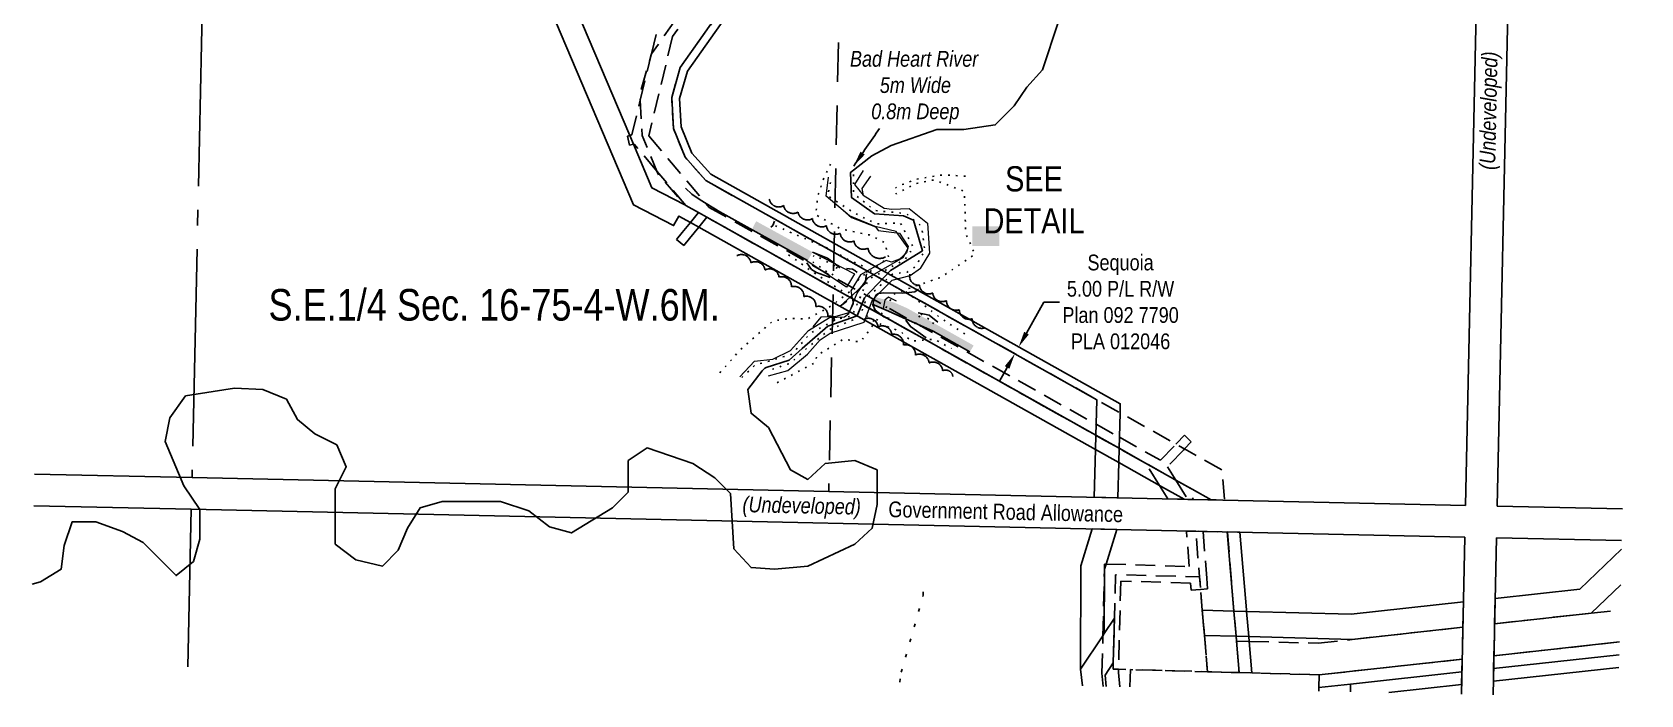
# Model space of a CAD drawing. Extents: x 399328 to 402848, y 6150264 to 6152192.
# Drawn here: x 401564 to 402586, y 6150352 to 6150773 of the extents above; entities that cross this region are included whole.
import ezdxf
from ezdxf.enums import TextEntityAlignment as Align

# ---------------------------------------------------------------- set-up
doc = ezdxf.new("R2010")
doc.units = 0
doc.header["$LTSCALE"] = 5
doc.header["$PDSIZE"] = 0.5
for name, pattern in [('0', [1, 1, 0]), ('foc-ACCESSROAD', [3.75, 2.5, -1.25]), ('foc-FLOWLINE', [3.75, 2.5, -1.25]), ('foc-LSD', [8, 5, -3]), ('foc-QUARTERLINE', [33, 25, -3, 2, -3]), ('foc-TOPO', [1, 0.2, -0.8]), ('foc-WHEELTRACKS', [2, 0.4, -1.6])]:
    doc.linetypes.add(name, pattern=pattern)
doc.layers.get('Defpoints').update_dxf_attribs({"color": 9})
for name, color, linetype in [('AS-FENCE', 48, 'foc-FENCE'), ('AS-ROADS', 254, 'Continuous'), ('AS-UNDERLAY-H', 141, 'Continuous'), ('C-AR', 13, 'foc-ACCESSROAD'), ('C-RW', 13, 'Continuous'), ('C-SYMBOL', 7, 'Continuous'), ('C-WS', 13, 'foc-ACCESSROAD'), ('CG-NOTES', 7, 'Continuous'), ('DETAIL-T', 7, 'Continuous'), ('F-AR', 190, 'foc-ACCESSROAD'), ('F-EZE', 190, 'foc-FLOWLINE'), ('F-RW', 190, 'Continuous'), ('F-WS', 190, 'foc-ACCESSROAD'), ('L-ROAD-T', 7, 'Continuous'), ('L-SEC', 7, 'Continuous'), ('L-SECQ', 8, 'foc-QUARTERLINE'), ('L-SECTION-LSD', 7, 'foc-LSD'), ('T-BUSH', 110, '0'), ('T-CREEK', 160, 'Continuous'), ('T-LOW-AREA', 48, 'foc-TOPO'), ('T-SLOPE', 48, 'Continuous'), ('T-WATER-P3', 160, 'foc-WHEELTRACKS'), ('T-WATER-T', 170, 'Continuous')]:
    doc.layers.add(name, color=color, linetype=linetype)
doc.layers.add('AS-GENERAL', color=48, linetype='Continuous', lineweight=18)
doc.layers.add('T-TEXT', color=48, linetype='Continuous', lineweight=18)
doc.styles.add('175L', font='ARIALN.TTF', dxfattribs={"height": 20})
doc.styles.add('80CG', font='ARIALN.TTF', dxfattribs={"height": 10})
doc.styles.add('80L', font='ARIALN.TTF', dxfattribs={"height": 10})
doc.styles.add('80LS', font='ARIALNI.TTF', dxfattribs={"height": 10})
doc.styles.add('foc-LtypeFont', font='ARIALN.TTF', dxfattribs={"height": 7.35})
doc.linetypes.add('foc-FENCE', pattern='A,10,-1,["X",foc-LtypeFont,S=0.2,R=0,X=-0.625,Y=-0.75],-1.24', length=12.24)
doc.linetypes.add('foc-TOPO-flowdirection-NOLINE', pattern='A,0,[">",foc-LtypeFont,S=0.3,R=0,X=0,Y=-0.945],-20,[">",foc-LtypeFont,S=0.3,R=0,X=0,Y=-0.945],0', length=20)
doc.dimstyles.new('Compass 5 000', dxfattribs={"dimscale": 5, "dimtxt": 9, "dimasz": 2, "dimexe": 0.2, "dimexo": 0.0625, "dimgap": 0.5, "dimtad": 0, "dimtih": 1, "dimtoh": 1, "dimzin": 0, "dimdsep": 46, "dimtxsty": '80CG', "dimcen": 0.1, "dimse1": 1, "dimse2": 1, "dimclrd": 256, "dimclrt": 256, "dimaunit": 1, "dimadec": 4, "dimazin": 0, "dimtfac": 0.06, "dimtofl": 0, "dimtmove": 0, "dimatfit": 1, "dimfxl": 0.2, "dimtolj": 1, "dimtzin": 0, "dimlwd": -1, "dimarcsym": 0})

# ---------------------------------------------------------------- blocks, each defined once
blk = doc.blocks.new('*D372')
at = {"layer": 'Defpoints', "color": 0, "transparency": 16777216}
for p in [(402089.1, 6150624.4), (402091.6, 6150628.8), (402190.7, 6150573.2)]:
    blk.add_point(p, dxfattribs=at)
at = {"layer": 'F-RW', "transparency": 16777216}
for p, q in [((402195.6, 6150582), (402206.7, 6150601.7)), ((402206.7, 6150601.7), (402216.7, 6150601.7)), ((402183.4, 6150560.1), (402178.5, 6150551.4))]:
    blk.add_line(p, q, dxfattribs=at)
for points in [[(402194.2, 6150582.8), (402197.1, 6150581.1), (402190.7, 6150573.2)], [(402181.9, 6150561), (402184.8, 6150559.3), (402188.3, 6150568.9)]]:
    blk.add_solid(points, dxfattribs=at)
at = {"layer": 'F-RW', "transparency": 16777216, "insert": (402255.4, 6150601.7), "char_height": 10, "attachment_point": 5, "style": '80CG'}
blk.add_mtext('\\A1;Sequoia\\P5.00 P/L R/W\\PPlan 092 7790\\PPLA 012046', dxfattribs=at)
blk = doc.blocks.new('label_road_undeveloped')
at = {"layer": 'L-ROAD-T', "style": '80L'}
blk.add_text('Government Road Allowance', height=10, dxfattribs=at).set_placement((0, 0), align=Align.MIDDLE_CENTER)
at = {"layer": 'T-TEXT', "style": '80LS'}
blk.add_text('(Undeveloped)', height=10, dxfattribs=at).set_placement((-154.2, 0), align=Align.MIDDLE_CENTER)

msp = doc.modelspace()

# ---------------------------------------------------------------- hatches: boundary and pattern name
at = {"layer": 'AS-ROADS'}
h = msp.add_hatch(color=256, dxfattribs=at)
h.dxf.hatch_style = 1
h.paths.add_polyline_path([(402059.842, 6150633.376), (402024.059, 6150652.961), (402021.079, 6150647.306), (402056.755, 6150627.717)])
h = msp.add_hatch(color=256, dxfattribs=at)
h.dxf.hatch_style = 1
h.paths.add_polyline_path([(402099.147, 6150605.12), (402097.699, 6150600.336), (402108.005, 6150595.818), (402116.874, 6150591.826), (402136.381, 6150583.286), (402159.712, 6150570.059), (402162.134, 6150574.093), (402138.54, 6150587.356), (402119.799, 6150597.828), (402111.913, 6150601.258)])
at = {"layer": 'AS-UNDERLAY-H'}
h = msp.add_hatch(color=256, dxfattribs=at)
h.dxf.hatch_style = 1
h.paths.add_polyline_path([(402161.288, 6150649.698), (402178.48, 6150649.698), (402178.48, 6150637.347), (402161.288, 6150637.347)])

# ---------------------------------------------------------------- linework, layer by layer
at = {"layer": 'AS-FENCE', "flags": 128}
for points in [[(402033.317, 6150649.26), (402034.653, 6150650.314), (402035.704, 6150652.9)], [(402059.854, 6150633.404), (402069.25, 6150629.468), (402073.401, 6150626.472), (402077.173, 6150623.355)], [(402071.043, 6150617.347), (402069.232, 6150617.82), (402062.372, 6150620.352), (402059.235, 6150622.336), (402056.3, 6150626.565)], [(402081.419, 6150622.936), (402083.251, 6150622.843), (402085.236, 6150622.448), (402086.658, 6150621.601), (402088.129, 6150620.363)], [(402077.552, 6150599.333), (402088.009, 6150608.663), (402090.492, 6150611.153), (402093.144, 6150613.356), (402094.081, 6150619.648)], [(402127.015, 6150609.906), (402124.843, 6150608.136), (402117.212, 6150607.267), (402105.014, 6150607.58), (402101.731, 6150607.056), (402100.147, 6150606.181), (402098.776, 6150603.245), (402098.034, 6150599.806), (402099.636, 6150596.612), (402105.135, 6150592.383), (402108.426, 6150591.202)], [(402077.528, 6150599.252), (402078.865, 6150600.134), (402081.626, 6150602.242)], [(402139.38, 6150588.821), (402133.813, 6150593.391), (402126.86, 6150594.794)], [(402119.091, 6150590.093), (402121.943, 6150586.115), (402131.919, 6150578.874)]]:
    msp.add_lwpolyline(points, dxfattribs=at)
at = {"layer": 'AS-GENERAL', "flags": 128}
for points in [[(402092.029, 6150685.245), (402086.39, 6150676.281), (402091.903, 6150669.401), (402105.214, 6150661.296), (402110.141, 6150660.643), (402121.239, 6150661.145), (402132.791, 6150651.715), (402134.165, 6150632.676), (402128.231, 6150622.895)], [(402013.612, 6150554.221), (402022.963, 6150564.145), (402034.647, 6150565.482), (402045.742, 6150570.867), (402057.231, 6150583.53), (402070.621, 6150591.85), (402080.225, 6150592.367), (402082.955, 6150594.496), (402088.091, 6150607.206), (402094.948, 6150617.041), (402117.344, 6150630.03), (402120.606, 6150635.879), (402112.85, 6150646.459), (402099.642, 6150649.587), (402083.388, 6150656.408), (402068.415, 6150668.924), (402069.979, 6150680.926)], [(402096.709, 6150681.479), (402091.094, 6150673.72), (402091.886, 6150669.382)], [(402079.271, 6150659.987), (402084.576, 6150655.369), (402099.783, 6150649.468), (402101.425, 6150647.124), (402114.972, 6150645.437), (402120.505, 6150636.888), (402119.56, 6150632.996), (402114.968, 6150628.909), (402110.042, 6150626.93), (402106.671, 6150628.082), (402101.462, 6150625.226), (402090.324, 6150618.892), (402084.088, 6150608.796), (402085.653, 6150600.46), (402082.942, 6150594.879), (402074.67, 6150592.504), (402065.107, 6150592.125), (402060.105, 6150585.866)], [(402059.787, 6150633.309), (402086.501, 6150619.657), (402081.487, 6150611.148), (402055.835, 6150628.138)], [(402031.851, 6150554.91), (402044.145, 6150558.213), (402056.557, 6150568.596), (402064.78, 6150577.746), (402070.98, 6150581.941), (402092.69, 6150588.887), (402097.82, 6150603.164), (402110.483, 6150615.531), (402121.722, 6150618.569), (402128.362, 6150623.251)], [(402113.148, 6150602.243), (402108.05, 6150604.77), (402105.758, 6150602.914), (402104.742, 6150597.536)]]:
    msp.add_lwpolyline(points, dxfattribs=at)
at = {"layer": 'AS-ROADS', "flags": 128}
for points in [[(401979.102, 6150673.878), (401983.264, 6150670.219), (401988.471, 6150666.563), (402001.06, 6150658.845), (402056.535, 6150628.082)], [(402159.712, 6150570.059), (402136.381, 6150583.286), (402116.874, 6150591.826), (402108.005, 6150595.818), (402097.699, 6150600.336)]]:
    msp.add_lwpolyline(points, dxfattribs=at)
at = {"layer": 'C-AR', "flags": 128}
for points in [[(402312.803, 6150476.131), (402301.42, 6150476.379), (402300.88, 6150482.823), (402290.375, 6150488.711), (402271.191, 6150499.459), (402254.438, 6150508.847), (402239.666, 6150517.124), (402078.885, 6150607.222), (401992.808, 6150655.459), (401987.489, 6150658.44), (401979.396, 6150662.976), (401978.757, 6150663.335), (401961.785, 6150682.828), (401960.96, 6150684.833), (401951.714, 6150707.336), (401950.483, 6150729.832), (401950.266, 6150733.795), (401957.376, 6150758.483), (401957.583, 6150759.246), (402158.032, 6151042.929), (402159.96, 6151122.248), (402159.986, 6151123.329), (402179.979, 6151122.886), (402177.877, 6151036.36), (402176.65, 6151034.625), (402173.058, 6151029.539), (402167.274, 6151021.353), (401975.875, 6150750.46), (401970.419, 6150731.51), (401971.496, 6150711.807), (401978.996, 6150693.557), (401992.068, 6150678.8), (402240.298, 6150539.694), (402255.07, 6150531.417), (402290.574, 6150511.523), (402295.979, 6150508.493), (402319.919, 6150495.079), (402321.526, 6150475.94), (402312.803, 6150476.131)], [(402328.985, 6150386.54), (402330.663, 6150366.51), (402310.583, 6150367.066), (402308.643, 6150390.122), (402307.295, 6150406.159), (402306.202, 6150419.23), (402305.541, 6150427.211), (402303.112, 6150456.229), (402307.769, 6150456.127), (402323.157, 6150455.791), (402327.383, 6150405.594), (402328.732, 6150389.556), (402328.985, 6150386.54)]]:
    msp.add_lwpolyline(points, close=True, dxfattribs=at)
at = {"layer": 'C-RW'}
for points in [[(402231.161, 6150358.031), (402230.036, 6150368.605), (402244.152, 6150389.933), (402245.08, 6150391.336), (402251.488, 6150401.019), (402250.711, 6150372.669), (402245.521, 6150364.827), (402246.278, 6150357.706)], [(402571.917, 6150377.858), (402492.239, 6150369.118), (402492.413, 6150377.181), (402572.095, 6150385.972)], [(402381.27, 6150354.796), (402381.332, 6150357.042), (402381.555, 6150365.11), (402472.252, 6150374.982), (402472.078, 6150366.922), (402401.392, 6150359.229), (402401.258, 6150354.365)]]:
    msp.add_lwpolyline(points, dxfattribs=at)
at = {"layer": 'C-WS', "flags": 128}
msp.add_lwpolyline([(402261.341, 6150357.381), (402261.644, 6150368.398), (402310.583, 6150367.066), (402330.663, 6150366.51), (402338.707, 6150366.289), (402381.555, 6150365.11), (402381.332, 6150357.042), (402381.27, 6150354.796)], dxfattribs=at)
at = {"layer": 'F-AR'}
msp.add_lwpolyline([(402572.095, 6150385.972), (402492.413, 6150377.181), (402492.849, 6150397.472), (402554.102, 6150404.233), (402572.539, 6150406.259)], dxfattribs=at)
msp.add_lwpolyline([(402472.689, 6150395.285), (402472.252, 6150374.982), (402381.555, 6150365.11), (402338.707, 6150366.289), (402330.663, 6150366.51), (402328.985, 6150386.54), (402337.026, 6150386.326), (402380.743, 6150385.138), (402402.48, 6150387.533), (402472.689, 6150395.285)], close=True, dxfattribs=at)
at = {"layer": 'F-EZE'}
for points in [[(402159.312, 6151034.473), (401970.985, 6150770.171), (401955.835, 6150707.194), (401994.147, 6150661.772), (402239.862, 6150524.13), (402254.635, 6150515.855), (402280.742, 6150501.23), (402290.574, 6150511.523), (402290.947, 6150511.912), (402295.907, 6150517.103), (402300.244, 6150512.959), (402295.979, 6150508.493), (402295.285, 6150507.768), (402285.09, 6150497.097), (402290.375, 6150488.711), (402298.084, 6150476.453), (402295.757, 6150476.503), (402285.5, 6150476.728), (402280.122, 6150485.287), (402271.191, 6150499.459), (402254.438, 6150508.847), (402239.666, 6150517.124), (402078.885, 6150607.222), (401992.808, 6150655.459), (401987.624, 6150649.197), (401981.646, 6150641.99), (401978.034, 6150637.634), (401973.416, 6150641.463), (401977.028, 6150645.819), (401982.303, 6150652.179), (401987.489, 6150658.44), (401979.396, 6150662.976), (401960.96, 6150684.833), (401946.574, 6150701.891), (401946.123, 6150701.781), (401943.702, 6150701.198), (401942.296, 6150707.03), (401943.746, 6150707.379), (401945.164, 6150707.722), (401950.483, 6150729.832), (401957.376, 6150758.483), (401957.583, 6150759.246), (401961.254, 6150774.606)], [(402244.37, 6150357.747), (402243.573, 6150366.168), (402244.152, 6150389.933), (402245.157, 6150431.21), (402245.173, 6150432.126), (402245.26, 6150435.421), (402246.186, 6150435.394), (402298.964, 6150433.864), (402297.221, 6150456.358), (402303.112, 6150456.229), (402307.769, 6150456.127), (402310.075, 6150426.357), (402310.602, 6150419.568), (402306.202, 6150419.23), (402300.134, 6150418.758), (402299.779, 6150423.336), (402255.498, 6150424.621), (402254.134, 6150368.604), (402254.084, 6150366.536), (402254.937, 6150357.519)]]:
    msp.add_lwpolyline(points, dxfattribs=at)
at = {"layer": 'F-RW'}
for points in [[(401788.325, 6151073.423), (401943.746, 6150707.379), (401946.123, 6150701.781), (401957.858, 6150674.145), (401978.757, 6150663.335), (401979.396, 6150662.976), (401987.489, 6150658.44), (401992.808, 6150655.459), (402078.885, 6150607.222), (402239.666, 6150517.124), (402254.438, 6150508.847), (402271.191, 6150499.459), (402290.375, 6150488.711), (402300.88, 6150482.823), (402312.803, 6150476.131), (402301.42, 6150476.38), (402298.084, 6150476.453), (402295.757, 6150476.503), (402280.122, 6150485.287), (402254.185, 6150499.82), (402239.412, 6150508.098), (401987.624, 6150649.197), (401982.303, 6150652.179), (401975.01, 6150656.267), (401971.585, 6150650.163), (401946.198, 6150663.294), (401775.594, 6151065.038)], [(402161.795, 6151004.855), (401980.452, 6150748.276), (401975.459, 6150730.954), (401976.439, 6150712.939), (401983.292, 6150696.252), (401995.239, 6150682.756), (402255.23, 6150537.105), (402255.07, 6150531.417), (402254.635, 6150515.855), (402254.438, 6150508.847), (402254.185, 6150499.82), (402253.557, 6150477.426), (402238.562, 6150477.753), (402239.412, 6150508.098), (402239.666, 6150517.124), (402239.862, 6150524.13), (402240.298, 6150539.694), (401992.068, 6150678.8), (401978.996, 6150693.557), (401971.496, 6150711.807), (401970.419, 6150731.51), (401975.875, 6150750.46), (402167.274, 6151021.353)], [(402572.887, 6150422.159), (402554.102, 6150404.248), (402492.849, 6150397.472), (402493.197, 6150413.621), (402546.982, 6150419.564), (402573.382, 6150444.749)], [(402571.741, 6150369.797), (402492.066, 6150361.057), (402492.239, 6150369.118), (402571.917, 6150377.858)], [(402381.27, 6150354.796), (402381.332, 6150357.042), (402401.392, 6150359.229), (402472.078, 6150366.922), (402471.905, 6150358.864), (402425.751, 6150353.838)]]:
    msp.add_lwpolyline(points, dxfattribs=at)
for points in [[(402244.152, 6150389.933), (402230.036, 6150368.605), (402230.165, 6150434.367), (402237.393, 6150457.665), (402252.99, 6150457.324), (402246.186, 6150435.394), (402245.173, 6150432.126), (402245.157, 6150431.21), (402245.08, 6150391.336), (402244.152, 6150389.933)], [(402337.026, 6150386.326), (402338.707, 6150366.289), (402330.663, 6150366.51), (402328.985, 6150386.54), (402328.732, 6150389.556), (402327.383, 6150405.594), (402323.157, 6150455.791), (402331.198, 6150455.616), (402335.352, 6150406.264), (402335.426, 6150405.375), (402336.773, 6150389.336), (402337.026, 6150386.326)], [(402473.036, 6150411.408), (402472.689, 6150395.285), (402402.511, 6150387.532), (402336.773, 6150389.336), (402328.731, 6150389.556), (402308.619, 6150390.119), (402307.269, 6150406.157), (402327.382, 6150405.594), (402335.426, 6150405.375), (402401.883, 6150403.549), (402473.036, 6150411.408)]]:
    msp.add_lwpolyline(points, close=True, dxfattribs=at)
at = {"layer": 'F-WS', "flags": 128}
msp.add_lwpolyline([(402308.626, 6150390.118), (402310.575, 6150367.063), (402261.644, 6150368.398), (402254.134, 6150368.603), (402250.602, 6150368.7), (402250.711, 6150372.669), (402251.488, 6150401.019), (402252.246, 6150428.656), (402305.517, 6150427.204), (402306.19, 6150419.226), (402307.276, 6150406.157), (402308.626, 6150390.118)], close=True, dxfattribs=at)
at = {"layer": 'L-SEC'}
for p, q in [((402491.626, 6151277.399), (402474.351, 6150472.604)), ((402511.73, 6151276.968), (402494.455, 6150472.169)), ((401565.949, 6150492.502), (401665.885, 6150490.311)), ((401665.885, 6150490.311), (402474.36, 6150472.604)), ((401565.507, 6150472.397), (401665.445, 6150470.207)), ((401665.445, 6150470.207), (402473.92, 6150452.5)), ((402474.355, 6150472.604), (402474.357, 6150472.604)), ((402494.455, 6150472.169), (402573.944, 6150470.449)), ((402473.92, 6150452.5), (402471.775, 6150352.846)), ((402494.024, 6150452.067), (402491.88, 6150352.412)), ((402494.024, 6150452.065), (402573.504, 6150450.344))]:
    msp.add_line(p, q, dxfattribs=at)
at = {"layer": 'L-SECQ'}
for p, q in [((401683.564, 6151295.067), (401665.886, 6150490.311)), ((401663.25, 6150370.271), (401665.445, 6150470.207))]:
    msp.add_line(p, q, dxfattribs=at)
at = {"layer": 'L-SECTION-LSD'}
msp.add_line((402087.595, 6151286.233), (402070.119, 6150481.458), dxfattribs=at)
at = {"layer": 'T-BUSH', "flags": 128}
for points in [[(402032.392, 6150666.948, 0.52056705), (402041.507, 6150662.845, 0.52056705), (402050.622, 6150658.741, 0.52056705), (402059.737, 6150654.638, 0.52056705), (402068.635, 6150650.101, 0.52056705), (402077.384, 6150645.265, 0.52056705), (402086.132, 6150640.429, 0.52056705), (402095.026, 6150635.867, 0.52056705), (402106.065, 6150630.254, 0.52056705)], [(402011.868, 6150631.11, -0.52056705), (402020.777, 6150626.577, -0.52056705), (402029.687, 6150622.044, -0.52056705), (402038.583, 6150617.492, -0.52056705), (402046.462, 6150611.34, -0.52056705), (402054.34, 6150605.187, -0.52056705), (402061.991, 6150598.793, -0.52056705), (402069.592, 6150592.453, -0.52056705), (402073.894, 6150589.734, -0.52056705)], [(402169.375, 6150585.324, -0.52056705), (402161.192, 6150591.065, -0.52056705), (402153.009, 6150596.806, -0.52056705), (402144.826, 6150602.547, -0.52056705), (402136.12, 6150607.351, -0.52056705), (402127.708, 6150612.358, -0.52056705), (402121.631, 6150619.349, -0.52056705)], [(402092.651, 6150590.74, -0.52056705), (402101.423, 6150585.947, -0.52056705), (402110.195, 6150581.155, -0.52056705), (402117.491, 6150574.348, -0.52056705), (402125.166, 6150568.044, -0.52056705), (402133.826, 6150563.052, -0.52056705), (402142.486, 6150558.06, -0.52056705), (402148.931, 6150554.344, -0.52056705)]]:
    msp.add_lwpolyline(points, format="xyb", dxfattribs=at)
at = {"layer": 'T-CREEK', "linetype": 'foc-TOPO-flowdirection-NOLINE', "flags": 128}
msp.add_lwpolyline([(401564.414, 6150422.68), (401569.803, 6150424.117), (401582.803, 6150432.116), (401584.803, 6150447.117), (401589.801, 6150462.117), (401604.802, 6150462.117), (401621.801, 6150456.117), (401634.8, 6150449.117), (401655.8, 6150428.117), (401666.8, 6150437.117), (401670.8, 6150451.116), (401670.8, 6150470.116), (401660.8, 6150485.115), (401648.8, 6150513.116), (401651.8, 6150528.115), (401661.799, 6150542.115), (401692.798, 6150547.115), (401710.797, 6150546.115), (401725.796, 6150540.114), (401732.797, 6150527.115), (401743.797, 6150518.115), (401757.797, 6150511.114), (401763.796, 6150497.114), (401756.797, 6150483.116), (401756.797, 6150448.116), (401769.797, 6150438.116), (401786.796, 6150434.117), (401796.796, 6150444.116), (401802.795, 6150458.115), (401810.794, 6150471.116), (401824.795, 6150475.116), (401861.793, 6150475.116), (401879.793, 6150469.116), (401892.793, 6150459.116), (401906.792, 6150455.116), (401932.791, 6150471.114), (401942.791, 6150481.115), (401942.791, 6150501.114), (401954.79, 6150509.114), (401983.789, 6150499.115), (401997.789, 6150490.114), (402007.789, 6150480.114), (402009.789, 6150445.115), (402020.789, 6150433.116), (402035.788, 6150432.116), (402056.787, 6150434.116), (402086.786, 6150448.115), (402097.785, 6150458.115), (402100.786, 6150473.115), (402100.785, 6150495.115), (402086.786, 6150501.115), (402067.787, 6150499.115), (402056.787, 6150489.114), (402045.787, 6150495.115), (402031.788, 6150522.114), (402020.788, 6150531.114), (402018.788, 6150546.114), (402027.787, 6150558.114), (402029.648, 6150559.651), (402030.349, 6150560.097), (402045.053, 6150564.707), (402053.205, 6150572.233), (402069.524, 6150586.458), (402088.166, 6150592.93), (402092.813, 6150604.389), (402109.26, 6150621.634), (402129.555, 6150634.235), (402123.947, 6150653.642), (402117.493, 6150656.286), (402099.167, 6150657.567), (402084.592, 6150667.919), (402083.996, 6150683.952), (402097.398, 6150694.441), (402109.784, 6150701.111), (402138.783, 6150711.111), (402155.782, 6150711.111), (402175.781, 6150714.11), (402187.781, 6150726.11), (402195.78, 6150738.11), (402205.78, 6150749.11), (402215.78, 6150779.109), (402229.778, 6150808.109), (402241.778, 6150816.107), (402275.776, 6150816.108), (402293.776, 6150823.108), (402306.776, 6150832.108), (402315.776, 6150843.108), (402330.775, 6150846.108), (402378.774, 6150832.108), (402393.773, 6150836.108), (402406.773, 6150847.107), (402422.772, 6150871.106), (402435.771, 6150878.107), (402454.77, 6150879.107), (402464.77, 6150890.106), (402471.77, 6150904.106), (402473.77, 6150920.106), (402473.769, 6150963.105), (402456.77, 6150989.105), (402464.769, 6151001.104), (402480.769, 6151004.104), (402494.768, 6151006.104), (402498.768, 6151020.104), (402508.768, 6151032.104), (402520.767, 6151024.104), (402531.767, 6151014.104), (402544.767, 6151006.104), (402558.766, 6151011.104), (402585.68, 6151006.49)], dxfattribs=at)
at = {"layer": 'T-CREEK'}
msp.add_lwpolyline([(401564.414, 6150422.68), (401569.803, 6150424.117), (401582.803, 6150432.116), (401584.803, 6150447.117), (401589.801, 6150462.117), (401604.802, 6150462.117), (401621.801, 6150456.117), (401634.8, 6150449.117), (401655.8, 6150428.117), (401666.8, 6150437.117), (401670.8, 6150451.116), (401670.8, 6150470.116), (401660.8, 6150485.115), (401648.8, 6150513.116), (401651.8, 6150528.115), (401661.799, 6150542.115), (401692.798, 6150547.115), (401710.797, 6150546.115), (401725.796, 6150540.114), (401732.797, 6150527.115), (401743.797, 6150518.115), (401757.797, 6150511.114), (401763.796, 6150497.114), (401756.797, 6150483.116), (401756.797, 6150448.116), (401769.797, 6150438.116), (401786.796, 6150434.117), (401796.796, 6150444.116), (401802.795, 6150458.115), (401810.794, 6150471.116), (401824.795, 6150475.116), (401861.793, 6150475.116), (401879.793, 6150469.116), (401892.793, 6150459.116), (401906.792, 6150455.116), (401932.791, 6150471.114), (401942.791, 6150481.115), (401942.791, 6150501.114), (401954.79, 6150509.114), (401983.789, 6150499.115), (401997.789, 6150490.114), (402007.789, 6150480.114), (402009.789, 6150445.115), (402020.789, 6150433.116), (402035.788, 6150432.116), (402056.787, 6150434.116), (402086.786, 6150448.115), (402097.785, 6150458.115), (402100.786, 6150473.115), (402100.785, 6150495.115), (402086.786, 6150501.115), (402067.787, 6150499.115), (402056.787, 6150489.114), (402045.787, 6150495.115), (402031.788, 6150522.114), (402020.788, 6150531.114), (402018.788, 6150546.114), (402027.787, 6150558.114), (402029.648, 6150559.651), (402030.349, 6150560.097), (402045.053, 6150564.707), (402053.205, 6150572.233), (402069.524, 6150586.458), (402088.166, 6150592.93), (402092.813, 6150604.389), (402109.26, 6150621.634), (402129.555, 6150634.235), (402123.947, 6150653.642), (402117.493, 6150656.286), (402099.167, 6150657.567), (402084.592, 6150667.919), (402083.996, 6150683.952), (402097.398, 6150694.441), (402109.784, 6150701.111), (402138.783, 6150711.111), (402155.782, 6150711.111), (402175.781, 6150714.11), (402187.781, 6150726.11), (402195.78, 6150738.11), (402205.78, 6150749.11), (402215.78, 6150779.109)], dxfattribs=at)
at = {"layer": 'T-LOW-AREA', "flags": 128}
for points in [[(402071.279, 6150689.264), (402067.031, 6150680.554), (402063.273, 6150669.356), (402061.827, 6150657.15), (402077.616, 6150648.114), (402095.835, 6150644.288), (402105.483, 6150639.554), (402108.219, 6150629.917), (402096.547, 6150621.245), (402090.104, 6150617.445), (402083.775, 6150608.554), (402071.807, 6150599.274), (402056.54, 6150590.902), (402045.731, 6150591.371), (402034.565, 6150589.626), (402014.352, 6150571.73), (402000.884, 6150556.715)], [(402014.917, 6150553.803), (402023.452, 6150561.823), (402033.183, 6150564.459), (402046.692, 6150568.534), (402058.393, 6150581.801), (402074.874, 6150590.757), (402085.034, 6150592.929), (402091.615, 6150608.47), (402095.367, 6150615.998), (402118.699, 6150628.832), (402123.869, 6150636.305), (402115.514, 6150651.977), (402100.215, 6150651.303), (402085.854, 6150658.402), (402069.52, 6150669.178), (402071.605, 6150679.194)], [(402085.908, 6150682.618), (402085.848, 6150670.55), (402099.299, 6150659.805), (402119.464, 6150657.801), (402129.087, 6150649.799), (402131.132, 6150634.487), (402125.373, 6150624.259), (402120.003, 6150620.684), (402110.64, 6150619.46), (402094.022, 6150603.919), (402089.751, 6150592.135), (402070.255, 6150583.965), (402054.872, 6150571.154), (402046.006, 6150562.968), (402032.504, 6150558.397)], [(402156.881, 6150681.5), (402142.645, 6150682.408), (402125.522, 6150679.545), (402113.322, 6150674.91), (402111.354, 6150672.406), (402113.019, 6150670.302), (402120.503, 6150674.294), (402126.739, 6150677.201), (402137.245, 6150679.221), (402156.288, 6150671.847), (402157.076, 6150645.237), (402162.955, 6150632.01), (402141.356, 6150617.347), (402125.452, 6150611.905), (402111.508, 6150606.764), (402106.145, 6150597.454), (402097.944, 6150586.717), (402090.143, 6150576.248), (402079.51, 6150578.142), (402063.899, 6150568.559), (402062.673, 6150568.064), (402061.767, 6150563.353), (402035.378, 6150549.426)], [(402094.477, 6150620.363), (402091.291, 6150624.749), (402082.271, 6150628.77), (402070.375, 6150635.517), (402053.764, 6150642.474), (402033.035, 6150651.49)], [(402044.65, 6150631.615), (402061.128, 6150620.054), (402077.798, 6150609.15), (402081.73, 6150606.984)], [(402075.373, 6150623.769), (402072.271, 6150618.678), (402060.227, 6150626.891), (402058.93, 6150628.921), (402061.028, 6150631.575), (402075.373, 6150623.769)], [(402156.473, 6150581.422), (402142.408, 6150590.705), (402121.379, 6150606.447), (402118.159, 6150609.206)], [(402094.238, 6150593.133), (402099.932, 6150588.688), (402115.584, 6150583.062), (402122.357, 6150576.913), (402137.123, 6150578.045), (402148.104, 6150572.194)]]:
    msp.add_lwpolyline(points, dxfattribs=at)
msp.add_lwpolyline([(402128.685, 6150594.213), (402136.805, 6150588.836), (402133.903, 6150584.068), (402124.824, 6150587.999)], close=True, dxfattribs=at)
at = {"layer": 'T-SLOPE', "color": 3}
msp.add_point((401962.253, 6150682.831, 709.137), dxfattribs=at)
at = {"layer": 'T-WATER-P3'}
msp.add_lwpolyline([(402115.324, 6150360.528), (402116.102, 6150366.753), (402130.101, 6150415.752), (402130.101, 6150420.752)], dxfattribs=at)

# ---------------------------------------------------------------- block references
at = {"layer": 'CG-NOTES', "color": 3, "rotation": 88.77034028345436}
msp.add_blockref('label_road_undeveloped', (402492.269, 6150877.302), dxfattribs=at)

# ---------------------------------------------------------------- texts
at = {"layer": 'C-SYMBOL', "color": 3, "insert": (401857.706, 6150609.922), "char_height": 20, "width": 287.96746, "attachment_point": 2, "style": '175L'}
msp.add_mtext('S.E.1/4 Sec. 16-75-4-W.6M.', dxfattribs=at)
at = {"layer": 'DETAIL-T', "color": 3, "insert": (402200.449, 6150666.552), "char_height": 15.9938, "width": 53.77064, "attachment_point": 5, "style": '80CG'}
msp.add_mtext('SEE\\PDETAIL', dxfattribs=at)
at = {"layer": 'L-ROAD-T', "style": '80L'}
msp.add_text('Government Road Allowance', height=10, rotation=358.745329, dxfattribs=at).set_placement((402182.492, 6150468.57), align=Align.MIDDLE_CENTER)
at = {"layer": 'T-TEXT', "style": '80LS'}
msp.add_text('(Undeveloped)', height=10, rotation=358.745329, dxfattribs=at).set_placement((402052.952, 6150472.554), align=Align.MIDDLE_CENTER)
at = {"layer": 'T-WATER-T', "insert": (402083.3, 6150761.029), "char_height": 9.99609, "attachment_point": 1, "style": '175L'}
msp.add_mtext_dynamic_manual_height_columns('\\pi0.29886;{\\fArial Narrow|b0|i1|c0|p34;Bad Heart River \\P\\pi19.22394;5m Wide\\P\\pi13.79291;0.8m Deep}', width=82.5507, gutter_width=99.961, heights=[0], dxfattribs=at)

# ---------------------------------------------------------------- dimensions: what is measured, and where the dimension line sits
at = {"layer": 'F-RW'}
dim = msp.add_linear_dim(base=(402190.735, 6150573.237), p1=(402089.122, 6150624.412), p2=(402091.574, 6150628.788), angle=60.741793, text='Sequoia\\P5.00 P/L R/W\\PPlan 092 7790\\PPLA 012046', dimstyle='Compass 5 000', dxfattribs=at)
dim.commit()
dim.dimension.update_dxf_attribs({"geometry": '*D372', "text_midpoint": (402255.381, 6150601.664), "dimtype": 161})

# ---------------------------------------------------------------- leaders
at = {"layer": 'T-WATER-T', "path_type": 1}
msp.add_leader([(402085.95, 6150687.981), (402102.379, 6150711.864)], dimstyle='Compass 5 000', override={"dimgap": 0.5, "dimtad": 0}, dxfattribs=at)

doc.saveas('drawing.dxf')
